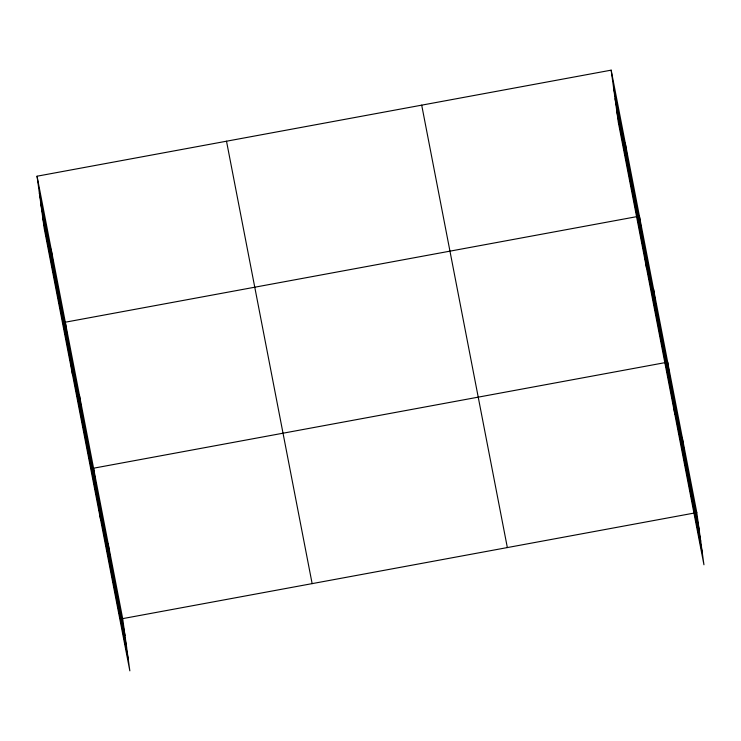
<?xml version="1.0" encoding="UTF-8"?>
<svg xmlns="http://www.w3.org/2000/svg" width="741" height="741" viewBox="0 0 741 741"><rect width="100%" height="100%" fill="white"/><g stroke="black" fill="none" stroke-linecap="round" stroke-linejoin="round"><path stroke-width="1.11" d="M37.05 176.21L122.682 618.624L129.842 670.846L44.201 228.423L37.05 176.21L611.158 70.154L696.799 512.577L703.95 564.79L618.318 122.376L611.158 70.154M122.682 618.624L696.799 512.577M613.483 87.058L699.115 529.482M615.076 98.71L700.708 541.134M616.716 110.724L702.357 553.138M421.703 105.157L507.344 547.571M226.505 141.207L312.137 583.63M39.366 193.114L124.997 635.537M40.959 204.766L126.6 647.189M42.608 216.77L128.239 659.194M682.239 437.366L684.554 454.27M674.838 414.367L667.678 362.154L93.57 468.201L100.72 520.423M653.553 289.157L655.868 306.061M646.578 268.372L639.418 216.159L65.31 322.205L72.461 374.427M625.293 143.152L627.608 160.065M108.13 543.412L110.446 560.326M79.435 395.203L81.751 412.116M51.175 249.208L53.5 266.112"/></g></svg>
